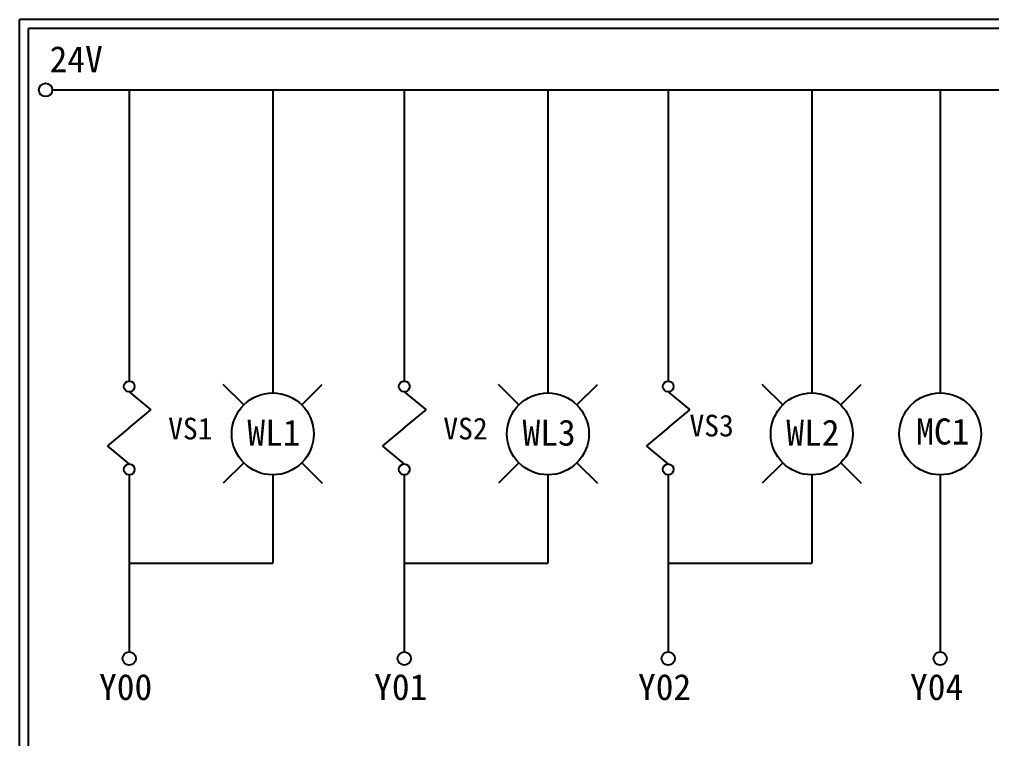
# Model space of a CAD drawing. Extents: x 889 to 1176, y 251 to 455.
# Drawn here: x 889.1 to 1023.4, y 355.8 to 455.2 of the extents above; entities that cross this region are included whole.
import ezdxf

# ---------------------------------------------------------------- set-up
doc = ezdxf.new("R2010")
doc.units = 0
doc.layers.get('0').update_dxf_attribs({"linetype": 'CONTINUOUS'})
doc.layers.add('圖框層', color=7, linetype='CONTINUOUS')
doc.layers.add('標尺寸層', color=3, linetype='CONTINUOUS')
doc.styles.add('STSL', font='kaiu.ttf')

msp = doc.modelspace()

# ---------------------------------------------------------------- linework, layer by layer
for p, q in [((920.07, 401.93), (917.24, 404.76)), ((928.08, 401.93), (930.9, 404.76)), ((958.08, 401.93), (955.25, 404.76)), ((966.09, 401.93), (968.92, 404.76)), ((994.54, 401.93), (991.71, 404.76)), ((1002.54, 401.93), (1005.37, 404.76)), ((920.07, 393.92), (917.24, 391.09)), ((928.08, 393.92), (930.9, 391.09)), ((958.08, 393.92), (955.25, 391.09)), ((966.09, 393.92), (968.92, 391.09)), ((994.54, 393.92), (991.71, 391.09)), ((1002.54, 393.92), (1005.37, 391.09))]:
    msp.add_line(p, q)
at = {"layer": '圖框層', "color": 7}
for p, q in [((1176.07, 455.16), (889.07, 455.16)), ((889.07, 251.2), (889.07, 455.16)), ((1174.82, 453.91), (890.32, 453.91)), ((890.32, 252.44), (890.32, 453.91))]:
    msp.add_line(p, q, dxfattribs=at)
at = {"layer": '標尺寸層', "color": 7}
for p, q in [((893.61, 445.42), (1171.21, 445.42)), ((904.24, 445.42), (904.24, 405.22)), ((924.07, 445.42), (924.07, 403.59)), ((942.25, 445.42), (942.25, 405.22)), ((962.09, 445.42), (962.09, 403.59)), ((978.71, 445.42), (978.71, 405.22)), ((998.54, 445.42), (998.54, 403.59)), ((1016.29, 445.42), (1016.29, 403.59)), ((904.24, 403.72), (907.24, 401.23)), ((942.25, 403.72), (945.26, 401.23)), ((978.71, 403.72), (981.71, 401.23)), ((904.24, 398.74), (907.24, 401.23)), ((942.25, 398.74), (945.26, 401.23)), ((978.71, 398.74), (981.71, 401.23)), ((904.24, 398.74), (901.23, 396.25)), ((942.25, 398.74), (939.25, 396.25)), ((978.71, 398.74), (975.7, 396.25)), ((904.24, 393.76), (901.23, 396.25)), ((942.25, 393.76), (939.25, 396.25)), ((978.71, 393.76), (975.7, 396.25)), ((904.24, 392.26), (904.24, 367.81)), ((924.07, 392.26), (924.07, 380.04)), ((942.25, 392.26), (942.25, 367.81)), ((962.09, 392.26), (962.09, 380.04)), ((978.71, 392.26), (978.71, 367.81)), ((998.54, 392.26), (998.54, 380.04)), ((1016.29, 392.26), (1016.29, 367.81))]:
    msp.add_line(p, q, dxfattribs=at)
at = {"layer": '標尺寸層'}
for p, q in [((904.24, 380.04), (924.07, 380.04)), ((942.25, 380.04), (962.09, 380.04)), ((978.71, 380.04), (998.54, 380.04))]:
    msp.add_line(p, q, dxfattribs=at)
at = {"layer": '標尺寸層', "color": 7}
for centre, radius in [((892.69, 445.42), 0.92), ((904.24, 404.47), 0.751), ((942.25, 404.47), 0.751), ((978.71, 404.47), 0.751), ((924.07, 397.92), 5.66), ((962.09, 397.92), 5.66), ((998.54, 397.92), 5.66), ((1016.29, 397.92), 5.66), ((904.24, 393.01), 0.751), ((942.25, 393.01), 0.751), ((978.71, 393.01), 0.751), ((904.24, 366.89), 0.92), ((942.25, 366.89), 0.92), ((978.71, 366.89), 0.92), ((1016.29, 366.89), 0.92)]:
    msp.add_circle(centre, radius, dxfattribs=at)

# ---------------------------------------------------------------- texts
at = {"layer": '圖框層', "color": 4, "style": 'STSL'}
for s, height, p in [('24V', 3.6, (893.24, 447.88)), ('VS3', 3, (981.65, 397.56)), ('VS1', 3, (909.62, 397.15)), ('WL1', 3.6, (920.56, 396.29)), ('VS2', 3, (947.64, 397.15)), ('WL3', 3.6, (958.58, 396.29)), ('WL2', 3.6, (995.03, 396.29)), ('MC1', 3.6, (1012.97, 396.45)), ('Y00', 3.6, (900.07, 361.15)), ('Y01', 3.6, (938.08, 361.15)), ('Y02', 3.6, (974.54, 361.15)), ('Y04', 3.6, (1012.12, 361.15))]:
    msp.add_text(s, height=height, dxfattribs=at).set_placement(p)

doc.saveas('drawing.dxf')
